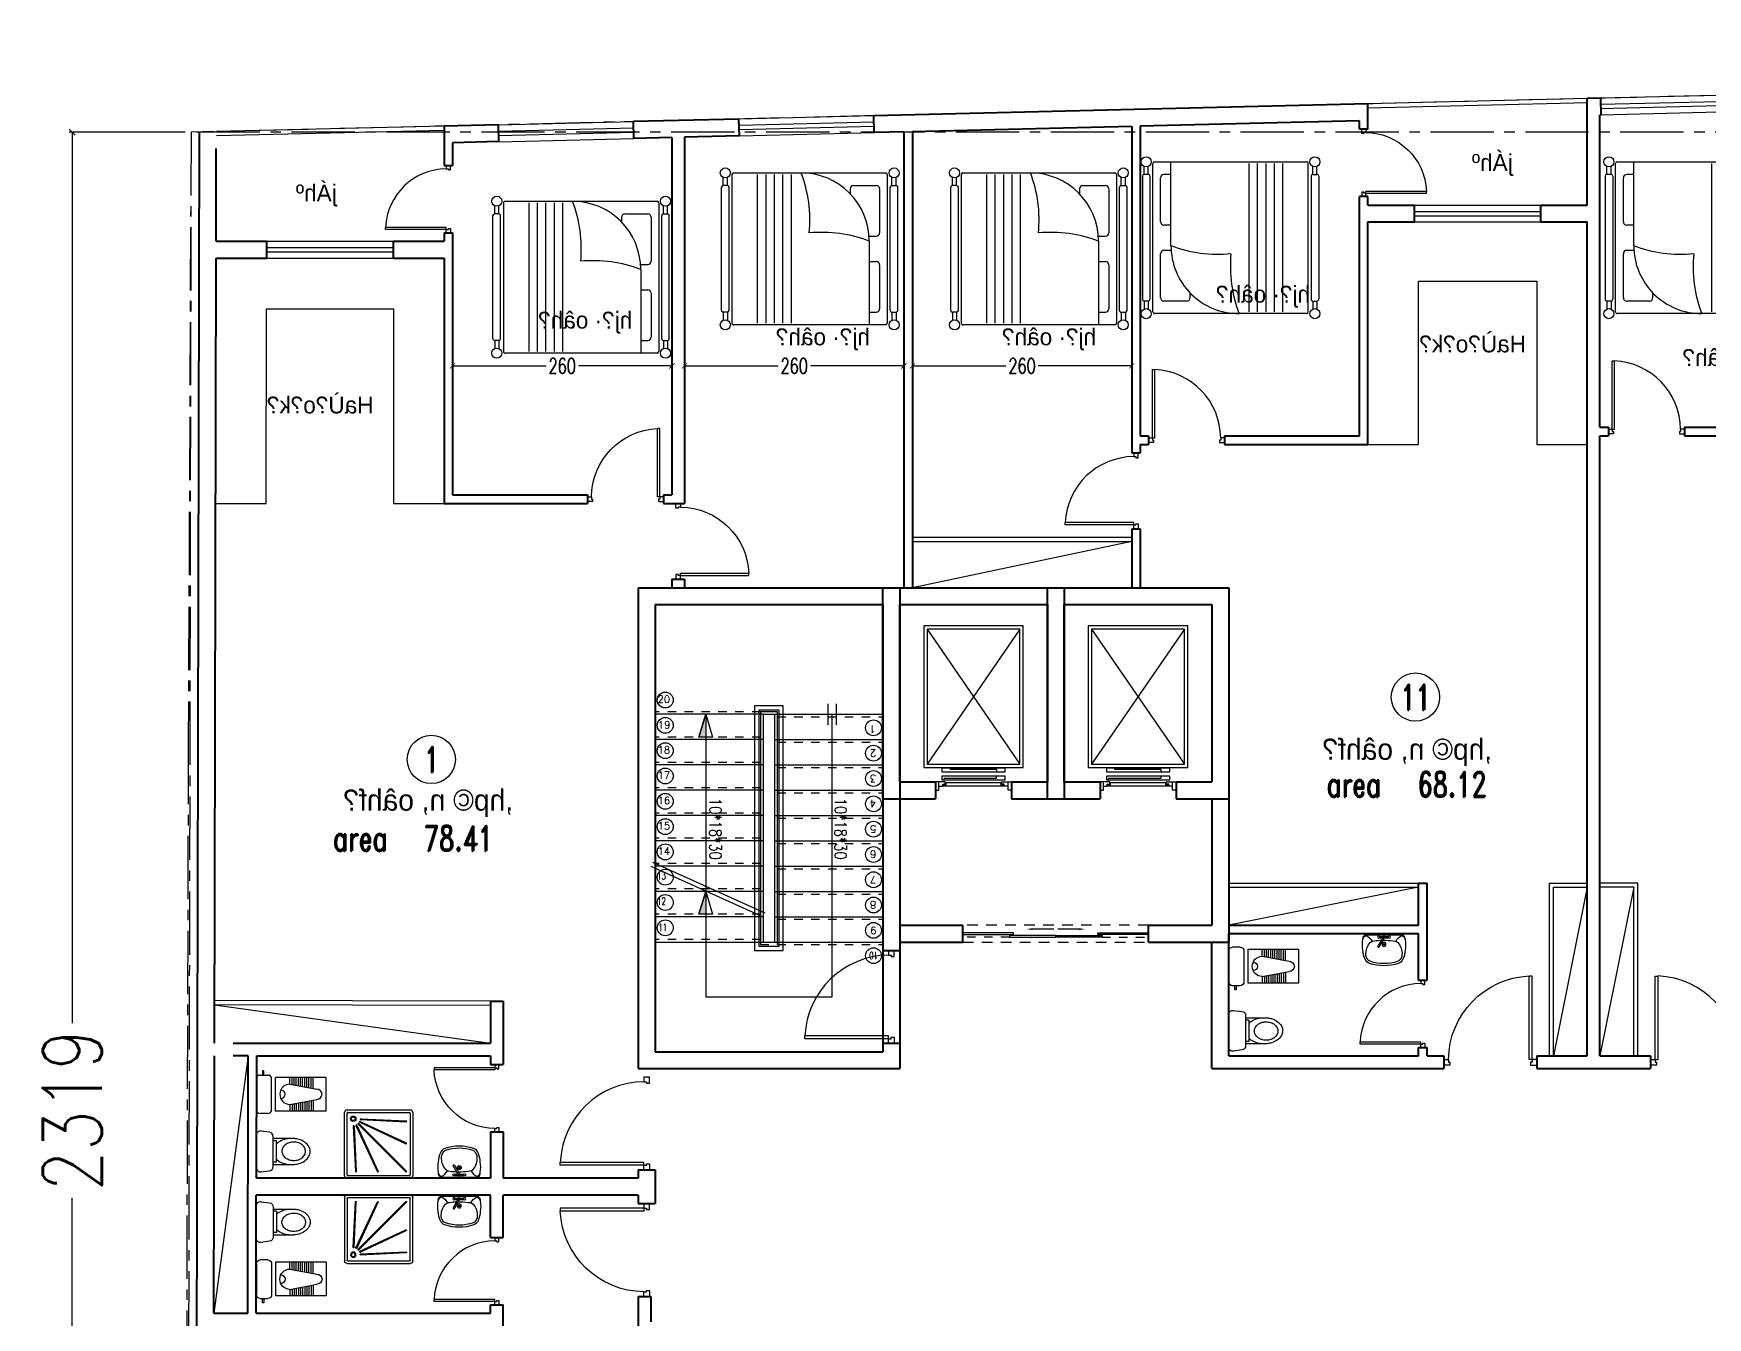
# Model space of a CAD drawing. Header units: metres. Extents: x 89900.7 to 89938.3, y 122596.5 to 122628.6.
# Drawn here: x 89900.68 to 89920.52, y 122613.34 to 122628.56 of the extents above; entities that cross this region are included whole.
import ezdxf

# ---------------------------------------------------------------- set-up
doc = ezdxf.new("R2010")
doc.units = ezdxf.units.M
doc.header["$PDMODE"] = 35
for name, pattern in [('CENTER2', [1.125, 0.75, -0.125, 0.125, -0.125]), ('DOT2', [0.125, 0, -0.125]), ('HIDDEN', [9.525, 6.35, -3.175]), ('HIDDEN2', [0.1875, 0.125, -0.0625])]:
    doc.linetypes.add(name, pattern=pattern)
for name, color, linetype in [('1', 1, 'Continuous'), ('2', 2, 'Continuous'), ('Area', 240, 'CENTER2'), ('Counter', 30, 'Continuous'), ('Dimension', 8, 'Continuous'), ('Door', 15, 'Continuous'), ('Fur.mobl', 175, 'Continuous'), ('Hatch', 60, 'Continuous'), ('LEAF', 134, 'Continuous'), ('pele-fur', 1, 'Continuous'), ('pele-hide', 251, 'Continuous'), ('pele-kaf', 1, 'Continuous'), ('Text', 3, 'Continuous'), ('WINDOW', 2, 'Continuous')]:
    doc.layers.add(name, color=color, linetype=linetype)
doc.layers.add('Fur. Wc', color=155, linetype='Continuous', true_color=0x3e6f99)
doc.layers.add('Wall', color=4, linetype='Continuous', lineweight=40)
doc.styles.add('Dim', font='romans.shx', dxfattribs={"width": 0.8})
doc.styles.add('MAIN-GRID', font='romand.shx', dxfattribs={"width": 0.7})
doc.styles.add('style1', font='romand.shx')
doc.styles.add('Tahrir', font='tahrir.shx', dxfattribs={"height": 0.3})
doc.dimstyles.new('100-int', dxfattribs={"dimtxt": 0.18, "dimasz": 0.06, "dimexe": 0.1, "dimexo": 0, "dimgap": 0.03, "dimtad": 0, "dimdec": 0, "dimlfac": 100, "dimdsep": 46, "dimtxsty": 'MAIN-GRID', "dimblk": 'ARCHTICK', "dimcen": 0.05, "dimclrd": 256, "dimclre": 253, "dimclrt": 62, "dimadec": 0, "dimazin": 0, "dimtfac": 1, "dimtdec": 0, "dimtix": 1, "dimtofl": 0, "dimtmove": 2, "dimatfit": 3, "dimfxl": 0.2, "dimfxlon": 1, "dimtfill": 1, "dimtolj": 1, "dimarcsym": 0})
doc.dimstyles.new('alireza 02', dxfattribs={"dimscale": 0.7, "dimtxt": 1, "dimasz": 0.1, "dimexe": 0.05, "dimexo": 0.1, "dimgap": 0.09, "dimtad": 0, "dimdec": 0, "dimlfac": 100, "dimzin": 0, "dimdsep": 46, "dimtxsty": 'Dim', "dimblk": 'OBLIQUE', "dimcen": 0.09, "dimclrd": 256, "dimclre": 256, "dimclrt": 256, "dimadec": 0, "dimazin": 0, "dimtfac": 1, "dimtdec": 0, "dimtofl": 0, "dimtmove": 1, "dimatfit": 3, "dimfxl": 1, "dimtolj": 1, "dimtzin": 0, "dimlwd": -1, "dimlwe": -1, "dimarcsym": 0})

# ---------------------------------------------------------------- blocks, each defined once
blk = doc.blocks.new('A$C88bc8403')
at = {"layer": 'pele-fur'}
for points in [[(1.57, 1.2), (1.57, 4.1), (1.23, 4.1), (1.23, 1.2)], [(1.52, 1.25), (1.52, 4.05), (1.28, 4.05), (1.28, 1.25)]]:
    blk.add_lwpolyline(points, close=True, dxfattribs=at)
at = {"layer": 'pele-hide', "linetype": 'HIDDEN', "ltscale": 0.01}
for p, q in [((1.3, 4.03), (0.05, 4.03)), ((1.5, 3.97), (2.75, 3.97)), ((1.3, 3.73), (0.05, 3.73)), ((1.5, 3.67), (2.75, 3.67)), ((1.3, 3.43), (0.05, 3.43)), ((1.5, 3.37), (2.75, 3.37)), ((1.3, 3.13), (0.05, 3.13)), ((1.5, 3.07), (2.75, 3.07)), ((1.3, 2.83), (0.05, 2.83)), ((1.5, 2.77), (2.75, 2.77)), ((1.3, 2.53), (0.05, 2.53)), ((1.5, 2.47), (2.75, 2.47)), ((1.3, 2.23), (0.05, 2.23)), ((1.5, 2.17), (2.75, 2.17)), ((1.3, 1.93), (0.05, 1.93)), ((1.5, 1.87), (2.75, 1.87)), ((1.3, 1.63), (0.05, 1.63)), ((1.5, 1.57), (2.75, 1.57)), ((1.3, 1.33), (0.05, 1.33)), ((1.3, 1.27), (2.75, 1.27))]:
    blk.add_line(p, q, dxfattribs=at)
at = {"layer": 'pele-hide', "ltscale": 0.8}
for p, q in [((0.65, 4), (0.57, 3.73)), ((2.1, 3.875), (2.1, 4.125)), ((2.2, 3.875), (2.2, 4.125)), ((0, 2.2), (1.33, 1.6)), ((0.021, 2.246), (1.351, 1.646)), ((0.65, 1.9), (0.57, 1.63))]:
    blk.add_line(p, q, dxfattribs=at)
at = {"layer": 'pele-hide'}
for points in [[(0.65, 4), (0.73, 3.73), (0.57, 3.73), (0.65, 4)], [(0.65, 1.9), (0.73, 1.63), (0.57, 1.63), (0.65, 1.9)]]:
    blk.add_lwpolyline(points, dxfattribs=at)
at = {"layer": 'pele-hide', "ltscale": 0.8}
blk.add_lwpolyline([(0.65, 3.97), (0.65, 0.65), (2.15, 0.65), (2.15, 4)], dxfattribs=at)
at = {"layer": 'pele-hide', "linetype": 'HIDDEN', "ltscale": 0.8}
blk.add_lwpolyline([(1.5, 1.27), (1.5, 4.03), (1.3, 4.03), (1.3, 1.27)], dxfattribs=at)
at = {"layer": 'pele-hide', "ltscale": 0.8}
for points in [[(0.65, 4), (0.65, 3.73), (0.57, 3.73), (0.65, 3.73)], [(0.65, 1.9), (0.65, 1.63), (0.57, 1.63), (0.65, 1.63)]]:
    blk.add_solid(points, dxfattribs=at)
at = {"layer": 'pele-kaf'}
for p, q in [((1.33, 4), (0.05, 4)), ((1.33, 4), (2.75, 4)), ((1.33, 3.7), (0.05, 3.7)), ((1.47, 3.7), (2.75, 3.7)), ((1.33, 3.4), (0.05, 3.4)), ((1.47, 3.4), (2.75, 3.4)), ((1.33, 3.1), (0.05, 3.1)), ((1.47, 3.1), (2.75, 3.1)), ((1.33, 2.8), (0.05, 2.8)), ((1.47, 2.8), (2.75, 2.8)), ((1.33, 2.5), (0.05, 2.5)), ((1.47, 2.5), (2.75, 2.5)), ((1.33, 2.2), (0.05, 2.2)), ((1.47, 2.2), (2.75, 2.2)), ((1.33, 1.9), (0.05, 1.9)), ((1.47, 1.9), (2.75, 1.9)), ((1.33, 1.6), (0.05, 1.6)), ((1.47, 1.6), (2.75, 1.6)), ((0.05, 1.3), (1.47, 1.3)), ((1.47, 1.3), (2.75, 1.3))]:
    blk.add_line(p, q, dxfattribs=at)
for points in [[(1.33, 4), (1.33, 1.3)], [(1.47, 1.3), (1.47, 4)]]:
    blk.add_lwpolyline(points, dxfattribs=at)
at = {"layer": 'Text'}
for centre in [(0.171, 4.169), (0.171, 3.869), (2.64, 3.839), (0.171, 3.569), (2.64, 3.539), (0.171, 3.269), (2.64, 3.239), (0.171, 2.969), (2.64, 2.939), (0.171, 2.669), (2.64, 2.639), (0.171, 2.369), (2.64, 2.339), (0.171, 2.069), (2.64, 2.039), (0.171, 1.769), (2.64, 1.739), (0.171, 1.469), (2.64, 1.439), (2.64, 1.139)]:
    blk.add_circle(centre, 0.094, dxfattribs=at)
at = {"layer": 'Wall'}
for p, q in [((-0.15, 5.5), (2.95, 5.5)), ((-0.15, 5.5), (-0.15, -0.2)), ((2.95, 5.5), (2.95, -0.2)), ((0.05, 5.3), (2.75, 5.3)), ((0.05, 5.3), (0.05, 0)), ((2.75, 5.3), (2.75, 0)), ((0.05, 0), (2.75, 0)), ((-0.15, -0.2), (2.95, -0.2))]:
    blk.add_line(p, q, dxfattribs=at)
at = {"layer": 'Text', "style": 'style1'}
for s, p in [('20', (0.08, 4.135)), ('19', (0.083, 3.832)), ('18', (0.08, 3.535)), ('17', (0.08, 3.235)), ('16', (0.08, 2.935)), ('15', (0.08, 2.635)), ('14', (0.08, 2.335))]:
    blk.add_text(s, height=0.0866, dxfattribs=at).set_placement(p)
for s, p in [('1', (2.663, 3.867)), ('2', (2.672, 3.584)), ('3', (2.672, 3.284)), ('4', (2.669, 2.987)), ('5', (2.672, 2.684)), ('6', (2.672, 2.384)), ('7', (2.672, 2.084)), ('8', (2.672, 1.784)), ('9', (2.675, 1.481))]:
    blk.add_text(s, height=0.0866, rotation=180, dxfattribs=at).set_placement(p)
at = {"layer": 'Text', "style": 'style1', "width": 0.7}
for s, p in [('13', (0.075, 2.042)), ('12', (0.075, 1.742)), ('11', (0.088, 1.43))]:
    blk.add_text(s, height=0.0866, dxfattribs=at).set_placement(p)
blk.add_text('10', height=0.0866, rotation=180, dxfattribs=at).set_placement((2.692, 1.186))
at = {"layer": 'Text', "char_height": 0.14, "attachment_point": 5, "rotation": 270, "style": 'Dim'}
for insert in [(0.767, 2.642), (2.25, 2.643)]:
    blk.add_mtext('\\A1;10*18*30', dxfattribs=dict(at, insert=insert))
blk = doc.blocks.new('YQ0127143415')
for p, q in [((-0.1, 1.91), (1, 0.31)), ((1, 1.91), (-0.1, 0.31)), ((0.825, 0.26), (0.075, 0.26)), ((0.075, 0.26), (0.075, 0.22)), ((0.075, 0.22), (0.825, 0.22)), ((0.175, 0.245), (0.175, 0.26)), ((0.725, 0.245), (0.175, 0.245)), ((0.725, 0.22), (0.725, 0.245)), ((0.825, 0.22), (0.825, 0.26)), ((0.825, 0.165), (0.075, 0.165)), ((0.075, 0.165), (0.075, 0.125)), ((0.075, 0.125), (0.825, 0.125)), ((0.095, 0.05), (0.095, 0.06)), ((0.095, 0.06), (0.125, 0.06)), ((0.805, 0.05), (0.095, 0.05)), ((0.719, 0.14), (0.1, 0.14)), ((0.1, 0.125), (0.1, 0.14)), ((0.125, 0.06), (0.125, 0.09)), ((0.125, 0.09), (0.775, 0.09)), ((0.719, 0.165), (0.719, 0.14)), ((0.775, 0.09), (0.775, 0.06)), ((0.775, 0.06), (0.805, 0.06)), ((0.805, 0.06), (0.805, 0.05)), ((0.825, 0.125), (0.825, 0.165))]:
    blk.add_line(p, q)
for points in [[(-0.14, 0.27), (1.04, 0.27), (1.04, 1.95), (-0.14, 1.95)], [(-0.1, 0.31), (1, 0.31), (1, 1.91), (-0.1, 1.91)], [(0.04, 0), (0.04, 0.1), (0, 0.1), (0, 0)], [(0.86, 0), (0.86, 0.1), (0.9, 0.1), (0.9, 0)]]:
    blk.add_lwpolyline(points, close=True)
for points in [[(0.04, 0.05), (0.085, 0.05), (0.085, 0.07), (0.115, 0.07), (0.115, 0.1), (0.04, 0.1)], [(0.86, 0.05), (0.815, 0.05), (0.815, 0.07), (0.785, 0.07), (0.785, 0.1), (0.86, 0.1)]]:
    blk.add_lwpolyline(points)
blk = doc.blocks.new('YQ0127143313')
at = {"layer": 'Wall'}
for p, q in [((0, 2.275), (0, 1.65)), ((0, 2.275), (2.5, 2.275)), ((2.5, 2.275), (2.5, 0.125)), ((0.2, 2.075), (0.2, 1.65)), ((0.2, 2.075), (2.3, 2.075)), ((2.3, 2.075), (2.3, 0.325)), ((0.2, 1.65), (0, 1.65)), ((0.2, 1.65), (0, 1.65)), ((0, 0.75), (0, 0.125)), ((0.2, 0.75), (0, 0.75)), ((0.2, 0.75), (0, 0.75)), ((0.2, 0.75), (0.2, 0.325)), ((2.3, 0.325), (0.2, 0.325)), ((2.5, 0.125), (0, 0.125))]:
    blk.add_line(p, q, dxfattribs=at)
at = {"layer": '1', "rotation": 270}
blk.add_blockref('YQ0127143415', (0.1, 1.65), dxfattribs=at)
blk = doc.blocks.new('SLD-T01')
at = {"linetype": 'HIDDEN2'}
for p, q in [((1.1, 0.09), (-1.1, 0.09)), ((-1.1, -0.11), (1.1, -0.11))]:
    blk.add_line(p, q, dxfattribs=at)
for p, q in [((-0.025, 0.044), (-0.275, 0.044)), ((0.275, 0.044), (0.025, 0.044))]:
    blk.add_line(p, q)
at = {"linetype": 'DOT2', "ltscale": 0.1}
for p, q in [((-0.55, -0.05), (-1.1, -0.05)), ((0.55, -0.05), (1.1, -0.05))]:
    blk.add_line(p, q, dxfattribs=at)
for points in [[(-0.5, 0), (-1.1, 0), (-1.1, -0.02), (-0.5, -0.02)], [(0.5, 0), (1.1, 0), (1.1, -0.02), (0.5, -0.02)], [(0, -0.03), (-0.55, -0.03), (-0.55, -0.05), (0, -0.05)], [(0, -0.03), (0.55, -0.03), (0.55, -0.05), (0, -0.05)]]:
    blk.add_lwpolyline(points, close=True)
for points in [[(-0.275, 0.032), (-0.345, 0.044), (-0.275, 0.055)], [(0.275, 0.032), (0.345, 0.044), (0.275, 0.055)]]:
    blk.add_solid(points)
blk = doc.blocks.new('Stairs')
at = {"layer": 'Wall'}
for p, q in [((11.9, -7.7, 0), (11.9, -9.2, 0)), ((12.1, -7.7, 0), (12.1, -9.4, 0)), ((8.2, -9.2, 0), (8.95, -9.2, 0)), ((8.95, -9.4, 0), (8.95, -9.2, 0)), ((11.15, -9.4, 0), (11.15, -9.2, 0)), ((11.15, -9.2, 0), (11.9, -9.2, 0)), ((8.2, -9.4, 0), (8.95, -9.4, 0)), ((11.15, -9.4, 0), (12.1, -9.4, 0))]:
    blk.add_line(p, q, dxfattribs=at)
blk.add_blockref('A$C88bc8403', (5.25, -10.7, 0))
at = {"rotation": 90}
for p in [(10.275, -7.7, 0), (12.225, -7.7, 0)]:
    blk.add_blockref('YQ0127143313', p, dxfattribs=at)
at = {"layer": 'Door'}
blk.add_blockref('SLD-T01', (10.05, -9.29, 0), dxfattribs=at)
blk = doc.blocks.new('_Oblique')
at = {"color": 0, "linetype": 'ByBlock', "lineweight": -2}
blk.add_line((-0.5, -0.5), (0.5, 0.5), dxfattribs=at)
blk = doc.blocks.new('*D50')
at = {"layer": 'DEFPOINTS', "color": 0, "transparency": 16777216}
for p in [(89901.135, 122627.387), (89902.543, 122627.387), (89902.496, 122604.197)]:
    blk.add_point(p, dxfattribs=at)
at = {"layer": 'Dimension', "transparency": 16777216}
for p, q in [((89902.473, 122627.387), (89901.1, 122627.387)), ((89901.135, 122627.387), (89901.135, 122616.828)), ((89901.135, 122604.197), (89901.135, 122614.756)), ((89902.426, 122604.197), (89901.1, 122604.197))]:
    blk.add_line(p, q, dxfattribs=at)
at = {"layer": 'Dimension', "transparency": 16777216, "xscale": 0.07, "yscale": 0.07, "zscale": 0.07}
for p, rotation in [((89901.135, 122627.387), 90), ((89901.135, 122604.197), 270)]:
    blk.add_blockref('_Oblique', p, dxfattribs=dict(at, rotation=rotation))
at = {"layer": 'Dimension', "transparency": 16777216, "insert": (89901.135, 122615.792), "char_height": 0.7, "attachment_point": 5, "rotation": 90, "style": 'Dim'}
blk.add_mtext('\\A1;2319', dxfattribs=at)
blk = doc.blocks.new('DR_D01')
for p, q in [((-0.45, 0.93), (-0.42, 0.93)), ((-0.45, 0.03), (-0.45, 0.93)), ((-0.42, 0.03), (-0.42, 0.93)), ((-0.5, 0.03), (-0.42, 0.03)), ((-0.5, 0.03), (-0.5, -0.03)), ((-0.45, 0.03), (-0.45, 0)), ((-0.45, 0), (-0.435, 0)), ((-0.435, 0), (-0.435, -0.03)), ((0.435, 0), (0.435, -0.03)), ((0.45, 0), (0.435, 0)), ((0.45, 0.03), (0.45, 0)), ((0.5, 0.03), (0.45, 0.03)), ((0.5, -0.03), (0.5, 0.03)), ((-0.435, -0.03), (-0.5, -0.03)), ((0.435, -0.03), (0.5, -0.03))]:
    blk.add_line(p, q)
blk.add_arc((-0.46, 0.021), 0.91, 0.5915, 87.4664)
blk = doc.blocks.new('yqw_1_1.6_0.2')
for p, q in [((-0.5, 0.063), (0.5, 0.063)), ((-0.5, -0.063), (0.5, -0.063))]:
    blk.add_line(p, q)
at = {"layer": 'LEAF'}
for p, q in [((-0.5, 0.016), (0.5, 0.016)), ((-0.5, -0.016), (0.5, -0.016))]:
    blk.add_line(p, q, dxfattribs=at)
blk = doc.blocks.new('_ArchTick')
at = {"color": 0, "linetype": 'ByBlock', "const_width": 0.15}
blk.add_lwpolyline([(-0.5, -0.5), (0.5, 0.5)], dxfattribs=at)
blk = doc.blocks.new('*D85')
at = {"layer": 'DEFPOINTS', "color": 0, "transparency": 16777216}
for p in [(89905.643, 122627.089), (89908.243, 122627.089), (89908.243, 122624.617)]:
    blk.add_point(p, dxfattribs=at)
at = {"layer": 'Dimension', "color": 253, "lineweight": -2, "transparency": 16777216}
for p, q in [((89905.643, 122624.817), (89905.643, 122624.517)), ((89908.243, 122624.817), (89908.243, 122624.517))]:
    blk.add_line(p, q, dxfattribs=at)
at = {"layer": 'Dimension', "lineweight": -2, "transparency": 16777216}
for p, q in [((89905.643, 122624.617), (89906.751, 122624.617)), ((89908.243, 122624.617), (89907.135, 122624.617))]:
    blk.add_line(p, q, dxfattribs=at)
at = {"layer": 'Dimension', "lineweight": -2, "transparency": 16777216, "xscale": 0.06, "yscale": 0.06, "zscale": 0.06, "rotation": 180}
blk.add_blockref('_ArchTick', (89905.643, 122624.617), dxfattribs=at)
at = {"layer": 'Dimension', "lineweight": -2, "transparency": 16777216, "xscale": 0.06, "yscale": 0.06, "zscale": 0.06}
blk.add_blockref('_ArchTick', (89908.243, 122624.617), dxfattribs=at)
at = {"layer": 'Dimension', "color": 62, "transparency": 16777216, "insert": (89906.943, 122624.617), "char_height": 0.18, "attachment_point": 5, "style": 'MAIN-GRID', "bg_fill": 3, "box_fill_scale": 1.1, "bg_fill_color": 9, "bg_fill_true_color": 13158600, "bg_fill_transparency": 0}
blk.add_mtext('\\A1;260', dxfattribs=at)
blk = doc.blocks.new('*D86')
at = {"layer": 'DEFPOINTS', "color": 0, "transparency": 16777216}
for p in [(89908.393, 122624.617), (89910.993, 122624.617), (89910.993, 122624.617)]:
    blk.add_point(p, dxfattribs=at)
at = {"layer": 'Dimension', "color": 253, "lineweight": -2, "transparency": 16777216}
for p, q in [((89908.393, 122624.617), (89908.393, 122624.717)), ((89910.993, 122624.617), (89910.993, 122624.717))]:
    blk.add_line(p, q, dxfattribs=at)
at = {"layer": 'Dimension', "lineweight": -2, "transparency": 16777216}
for p, q in [((89908.393, 122624.617), (89909.501, 122624.617)), ((89910.993, 122624.617), (89909.885, 122624.617))]:
    blk.add_line(p, q, dxfattribs=at)
at = {"layer": 'Dimension', "lineweight": -2, "transparency": 16777216, "xscale": 0.06, "yscale": 0.06, "zscale": 0.06, "rotation": 180}
blk.add_blockref('_ArchTick', (89908.393, 122624.617), dxfattribs=at)
at = {"layer": 'Dimension', "lineweight": -2, "transparency": 16777216, "xscale": 0.06, "yscale": 0.06, "zscale": 0.06}
blk.add_blockref('_ArchTick', (89910.993, 122624.617), dxfattribs=at)
at = {"layer": 'Dimension', "color": 62, "transparency": 16777216, "insert": (89909.693, 122624.617), "char_height": 0.18, "attachment_point": 5, "style": 'MAIN-GRID', "bg_fill": 3, "box_fill_scale": 1.1, "bg_fill_color": 9, "bg_fill_true_color": 13158600, "bg_fill_transparency": 0}
blk.add_mtext('\\A1;260', dxfattribs=at)
blk = doc.blocks.new('*D87')
at = {"layer": 'DEFPOINTS', "color": 0, "transparency": 16777216}
for p in [(89911.093, 122626.093), (89913.693, 122626.093), (89913.693, 122624.617)]:
    blk.add_point(p, dxfattribs=at)
at = {"layer": 'Dimension', "color": 253, "lineweight": -2, "transparency": 16777216}
for p, q in [((89911.093, 122624.817), (89911.093, 122624.517)), ((89913.693, 122624.817), (89913.693, 122624.517))]:
    blk.add_line(p, q, dxfattribs=at)
at = {"layer": 'Dimension', "lineweight": -2, "transparency": 16777216}
for p, q in [((89911.093, 122624.617), (89912.201, 122624.617)), ((89913.693, 122624.617), (89912.585, 122624.617))]:
    blk.add_line(p, q, dxfattribs=at)
at = {"layer": 'Dimension', "lineweight": -2, "transparency": 16777216, "xscale": 0.06, "yscale": 0.06, "zscale": 0.06, "rotation": 180}
blk.add_blockref('_ArchTick', (89911.093, 122624.617), dxfattribs=at)
at = {"layer": 'Dimension', "lineweight": -2, "transparency": 16777216, "xscale": 0.06, "yscale": 0.06, "zscale": 0.06}
blk.add_blockref('_ArchTick', (89913.693, 122624.617), dxfattribs=at)
at = {"layer": 'Dimension', "color": 62, "transparency": 16777216, "insert": (89912.393, 122624.617), "char_height": 0.18, "attachment_point": 5, "style": 'MAIN-GRID', "bg_fill": 3, "box_fill_scale": 1.1, "bg_fill_color": 9, "bg_fill_true_color": 13158600, "bg_fill_transparency": 0}
blk.add_mtext('\\A1;260', dxfattribs=at)
blk = doc.blocks.new('yqw_1_1.5_0.2')
for p, q in [((-0.5, 0.067), (0.5, 0.067)), ((-0.5, -0.067), (0.5, -0.067))]:
    blk.add_line(p, q)
at = {"layer": 'LEAF'}
for p, q in [((-0.5, 0.017), (0.5, 0.017)), ((-0.5, -0.017), (0.5, -0.017))]:
    blk.add_line(p, q, dxfattribs=at)
blk = doc.blocks.new('yqw_1_1.4_0.2')
for p, q in [((-0.5, 0.071), (0.5, 0.071)), ((-0.5, -0.071), (0.5, -0.071))]:
    blk.add_line(p, q)
at = {"layer": 'LEAF'}
for p, q in [((-0.5, 0.018), (0.5, 0.018)), ((-0.5, -0.018), (0.5, -0.018))]:
    blk.add_line(p, q, dxfattribs=at)
blk = doc.blocks.new('A$C8edc5ede')
for p, q in [((0.439, 0.422), (0.439, 0.065)), ((0.582, 0.484), (0.482, 0.471)), ((0.639, 0.05), (0.639, 0.435)), ((0.639, 0.435), (0.639, 0.242)), ((0.44, 0.397), (0.182, 0.397)), ((0.399, 0.37), (0.399, 0.117)), ((0.399, 0.37), (0.44, 0.37)), ((0.188, 0.089), (0.44, 0.089)), ((0.399, 0.117), (0.44, 0.117)), ((0.482, 0.015), (0.582, 0.001))]:
    blk.add_line(p, q)
for centre, radius, start, end in [((0.22, 0.088), 0.311, 73.7584, 84.1337), ((0.489, 0.422), 0.05, 97.6391, 180), ((0.589, 0.435), 0.05, 0, 97.6391), ((0.111, 0.244), 0.111, 149.5251, 181.1385), ((0.111, 0.242), 0.111, 180, 210.4964), ((0.163, 0.214), 0.171, 125.1186, 149.5036), ((0.141, 0.24), 0.0852, 151.9033, 180), ((0.141, 0.24), 0.0852, 180, 208.0967), ((0.197, 0.165), 0.231, 106.2416, 125.1186), ((0.167, 0.226), 0.115, 127.8065, 151.9033), ((0.167, 0.254), 0.115, 208.0967, 232.1935), ((0.184, 0.204), 0.143, 107.816, 127.8065), ((0.22, 0.088), 0.311, 97.0588, 106.2416), ((0.196, 0.169), 0.18, 90, 107.816), ((0.196, 0.169), 0.18, 72.184, 90), ((0.207, 0.204), 0.143, 52.1935, 72.184), ((0.224, 0.226), 0.115, 28.0967, 52.1935), ((0.224, 0.254), 0.115, 307.8065, 331.9033), ((0.242, 0.165), 0.231, 54.8814, 73.7584), ((0.251, 0.24), 0.0852, 0, 28.0967), ((0.251, 0.24), 0.0852, 331.9033, 0), ((0.277, 0.214), 0.171, 44.4977, 54.8814), ((0.163, 0.273), 0.171, 210.4964, 234.8814), ((0.197, 0.322), 0.231, 234.8814, 253.7584), ((0.184, 0.276), 0.143, 232.1935, 252.184), ((0.22, 0.399), 0.311, 253.7584, 264.1337), ((0.196, 0.311), 0.18, 252.184, 270), ((0.196, 0.311), 0.18, 270, 287.816), ((0.207, 0.276), 0.143, 287.816, 307.8065), ((0.22, 0.399), 0.311, 275.8663, 286.2416), ((0.242, 0.322), 0.231, 286.2416, 305.1186), ((0.277, 0.273), 0.171, 305.1186, 315.5023), ((0.489, 0.065), 0.05, 180, 261.6173), ((0.589, 0.05), 0.05, 261.6173, 0)]:
    blk.add_arc(centre, radius, start, end)
blk = doc.blocks.new('A$C8e0a7b21')
for p, q in [((0.03, 0.81), (0.78, 0.81)), ((0, 0.03), (0, 0.78)), ((0.03, 0.04), (0.03, 0.77)), ((0.04, 0.78), (0.77, 0.78)), ((0.641, 0.162), (0.076, 0.726)), ((0.648, 0.169), (0.084, 0.734)), ((0.665, 0.18), (0.41, 0.728)), ((0.674, 0.185), (0.419, 0.732)), ((0.697, 0.19), (0.67, 0.73)), ((0.707, 0.191), (0.68, 0.73)), ((0.78, 0.77), (0.78, 0.04)), ((0.81, 0.78), (0.81, 0.03)), ((0.63, 0.145), (0.082, 0.4)), ((0.625, 0.136), (0.078, 0.391)), ((0.78, 0), (0.03, 0)), ((0.77, 0.03), (0.04, 0.03)), ((0.62, 0.113), (0.08, 0.14)), ((0.619, 0.103), (0.08, 0.13))]:
    blk.add_line(p, q)
for radius in [0.0321, 0.0221]:
    blk.add_circle((0.706, 0.104), radius)
for centre, radius, start, end in [((0.03, 0.78), 0.03, 90, 180), ((0.78, 0.78), 0.03, 0, 90), ((0.04, 0.77), 0.01, 90, 180), ((0.08, 0.73), 0.005, 45, 225), ((0.415, 0.73), 0.005, 24.9667, 204.9667), ((0.675, 0.73), 0.005, 2.8788, 182.8788), ((0.77, 0.77), 0.01, 0, 90), ((0.08, 0.395), 0.005, 65.0333, 245.0333), ((0.03, 0.03), 0.03, 180, 270), ((0.04, 0.04), 0.01, 180, 270), ((0.08, 0.135), 0.005, 87.1212, 267.1212), ((0.619, 0.108), 0.005, 267.1212, 87.1212), ((0.627, 0.141), 0.005, 245.0333, 65.0333), ((0.645, 0.165), 0.005, 225, 45), ((0.669, 0.183), 0.005, 204.9667, 24.9667), ((0.702, 0.191), 0.005, 182.8788, 2.8788), ((0.77, 0.04), 0.01, 270, 0), ((0.78, 0.03), 0.03, 270, 0)]:
    blk.add_arc(centre, radius, start, end)
blk = doc.blocks.new('A$C38f4ac41')
for p, q in [((0.2, 0.051), (0.239, 0.051)), ((0.2, 0.034), (0.245, 0.034)), ((0.264, 0.051), (0.308, 0.051)), ((0.264, 0.034), (0.308, 0.034))]:
    blk.add_line(p, q)
for points in [[(0.478, 0.303, 0.220952), (0.426, 0.352, 0.168423), (0.082, 0.352, 0.220952), (0.03, 0.303, 0.083343), (0.004, 0.195, 0.065091), (0.004, 0.068, 0.414214), (0.072, 0), (0.436, 0, 0.414214), (0.504, 0.068, 0.065091), (0.504, 0.195, 0.083343)], [(0.247, 0.038), (0.183, 0.148, -1), (0.198, 0.157), (0.261, 0.047, -1)]]:
    blk.add_lwpolyline(points, format="xyb", close=True)
for points in [[(0.243, 0.078, 0.03391), (0.361, 0.085, 0.243758), (0.431, 0.121, 0.197181), (0.465, 0.271, 0.029833), (0.454, 0.294, 0.220952), (0.418, 0.328, 0.168619), (0.09, 0.328, 0.220952), (0.054, 0.294, 0.029833), (0.043, 0.271, 0.197181), (0.078, 0.121, 0.255721), (0.143, 0.085, 0.023256), (0.224, 0.078, 0.243758)], [(0.004, 0.068, 0.368594), (0.072, 0.013), (0.436, 0.013, 0.368595), (0.504, 0.068)]]:
    blk.add_lwpolyline(points, format="xyb")
at = {"const_width": 0.0148}
blk.add_lwpolyline([(0.247, 0.127, -1), (0.262, 0.127, -1)], format="xyb", close=True, dxfattribs=at)
for centre, radius in [((0.191, 0.042), 0.0127), ((0.254, 0.127), 0.0234), ((0.318, 0.042), 0.0127)]:
    blk.add_circle(centre, radius)
for centre, radius, start, end in [((-0.012, 0.151), 0.14, 291.3933, 334.325), ((0.254, 0.042), 0.0127, 161.8103, 78.1897), ((0.52, 0.151), 0.14, 205.2961, 248.6067)]:
    blk.add_arc(centre, radius, start, end)
blk = doc.blocks.new('N1')
for p, q in [((0.065, 0.23), (0.153, 0.23)), ((0.092, 0.281), (0.092, 0.23)), ((0.108, 0.281), (0.092, 0.281)), ((0.108, 0.23), (0.108, 0.281)), ((0.847, 0.2), (0.247, 0.2)), ((0.247, -0.2), (0.247, 0.2)), ((0.417, 0.122), (0.417, 0.2)), ((0.442, 0.122), (0.442, 0.2)), ((0.467, 0.112), (0.467, 0.2)), ((0.492, 0.108), (0.492, 0.2)), ((0.517, 0.103), (0.517, 0.2)), ((0.542, 0.098), (0.542, 0.2)), ((0.567, 0.093), (0.567, 0.2)), ((0.592, 0.089), (0.592, 0.2)), ((0.617, 0.084), (0.617, 0.2)), ((0.642, 0.079), (0.642, 0.2)), ((0.667, 0.075), (0.667, 0.2)), ((0.692, 0.07), (0.692, 0.2)), ((0.847, -0.2), (0.847, 0.2)), ((0.019, -0.18), (0.019, 0.184)), ((0.199, -0.18), (0.199, 0.184)), ((0.417, 0.122), (0.737, 0.062)), ((0.417, -0.118), (0.737, -0.058)), ((0.417, -0.118), (0.417, -0.197)), ((0.442, -0.118), (0.442, -0.197)), ((0.467, -0.109), (0.467, -0.197)), ((0.492, -0.104), (0.492, -0.197)), ((0.517, -0.1), (0.517, -0.197)), ((0.542, -0.095), (0.542, -0.197)), ((0.567, -0.09), (0.567, -0.197)), ((0.592, -0.086), (0.592, -0.197)), ((0.617, -0.081), (0.617, -0.197)), ((0.642, -0.076), (0.642, -0.197)), ((0.667, -0.072), (0.667, -0.197)), ((0.692, -0.067), (0.692, -0.197)), ((0.153, -0.226), (0.065, -0.226)), ((0.847, -0.2), (0.247, -0.2))]:
    blk.add_line(p, q)
for centre, radius, start, end in [((0.065, 0.184), 0.0465, 90, 180), ((0.153, 0.184), 0.0465, 0, 90), ((0.417, 0.002), 0.12, 90, 270), ((0.308, 0.002), 0.05, 270.1232, 89.8768), ((0.737, 0.002), 0.06, 270, 90), ((0.065, -0.18), 0.0465, 180, 270), ((0.153, -0.18), 0.0465, 270, 0)]:
    blk.add_arc(centre, radius, start, end)
blk = doc.blocks.new('A$Ca7e94d8c')
for p, q in [((0.21, 2.085), (0.114, 2.085)), ((0.21, 2.035), (0.114, 2.035)), ((0.21, 2.035), (0.21, 2.085)), ((1.69, 2.105), (0.23, 2.105)), ((1.69, 2.015), (0.23, 2.015)), ((1.71, 2.085), (1.806, 2.085)), ((1.71, 2.035), (1.71, 2.085)), ((1.71, 2.035), (1.806, 2.035)), ((0.06, 0.159), (0.06, 1.96)), ((0.08, 1.98), (1.84, 1.98)), ((0.21, 1.58), (0.21, 1.849)), ((0.25, 1.889), (0.77, 1.889)), ((0.81, 1.764), (0.81, 1.849)), ((1.11, 1.766), (1.11, 1.849)), ((1.15, 1.889), (1.67, 1.889)), ((1.71, 1.766), (1.71, 1.849)), ((1.86, 1.96), (1.86, 0.159)), ((0.867, 1.766), (1.86, 1.766)), ((0.25, 1.54), (0.306, 1.54)), ((0.08, 0.839), (1.84, 0.839)), ((0.08, 0.739), (1.84, 0.739)), ((0.08, 0.639), (1.84, 0.639)), ((0.08, 0.539), (1.84, 0.539)), ((0.08, 0.439), (1.84, 0.439)), ((0.08, 0.139), (1.84, 0.139)), ((0.21, 0.085), (0.114, 0.085)), ((0.21, 0.035), (0.114, 0.035)), ((0.21, 0.085), (0.21, 0.035)), ((1.69, 0.105), (0.23, 0.105)), ((1.69, 0.015), (0.23, 0.015)), ((1.71, 0.085), (1.806, 0.085)), ((1.71, 0.085), (1.71, 0.035)), ((1.71, 0.035), (1.806, 0.035))]:
    blk.add_line(p, q)
for centre in [(0.06, 2.06), (1.86, 2.06), (0.06, 0.06), (1.86, 0.06)]:
    blk.add_circle(centre, 0.0595)
for centre, radius, start, end in [((0.23, 2.085), 0.02, 90, 180), ((0.23, 2.035), 0.02, 180, 270), ((1.69, 2.085), 0.02, 0, 90), ((1.69, 2.035), 0.02, 270, 0), ((0.08, 1.96), 0.02, 90, 180), ((0.25, 1.849), 0.04, 90, 180), ((0.77, 1.849), 0.04, 0, 90), ((1.15, 1.849), 0.04, 90, 180), ((1.67, 1.849), 0.04, 0, 90), ((1.84, 1.96), 0.02, 0, 90), ((0.867, 0.959), 0.807, 90, 180), ((2.333, 1.207), 1.569, 159.1041, 185.5493), ((0.25, 1.58), 0.04, 180, 270), ((0.619, -0.507), 1.569, 84.4507, 110.8959), ((0.08, 0.159), 0.02, 180, 270), ((0.23, 0.085), 0.02, 90, 180), ((0.23, 0.035), 0.02, 180, 270), ((1.69, 0.085), 0.02, 0, 90), ((1.69, 0.035), 0.02, 270, 0), ((1.84, 0.159), 0.02, 270, 0)]:
    blk.add_arc(centre, radius, start, end)

msp = doc.modelspace()

# ---------------------------------------------------------------- hatches: boundary and pattern name
at = {"layer": 'Hatch'}
h = msp.add_hatch(dxfattribs=at)
h.set_pattern_fill('ANGLE', color=256)
h.set_pattern_definition([(0, (0, 0), (0, 6.985), [5.08, -1.905]), (90, (0, 0), (-6.985, 4e-16), [5.08, -1.905])])
h.paths.add_polyline_path([(89903.221, 122616.387), (89903.214, 122616.387), (89902.815, 122613.387), (89903.215, 122613.387)])

# ---------------------------------------------------------------- linework, layer by layer
at = {"layer": '1'}
for p, q in [((89917.093, 122623.687), (89917.093, 122625.623)), ((89917.093, 122625.623), (89918.493, 122625.623)), ((89918.493, 122625.623), (89918.493, 122623.687)), ((89916.493, 122623.687), (89917.093, 122623.687)), ((89918.493, 122623.687), (89919.093, 122623.687))]:
    msp.add_line(p, q, dxfattribs=at)
at = {"layer": '2'}
for p, q in [((89919.093, 122627.786), (89916.493, 122627.723)), ((89919.094, 122627.736), (89916.494, 122627.673)), ((89905.543, 122627.459), (89902.843, 122627.394)), ((89905.544, 122627.409), (89902.844, 122627.344))]:
    msp.add_line(p, q, dxfattribs=at)
at = {"layer": 'Area'}
msp.add_lwpolyline([(89938.234, 122627.387), (89902.543, 122627.387), (89902.496, 122604.197), (89936.446, 122604.197)], close=True, dxfattribs=at)
at = {"layer": 'Counter'}
for p, q in [((89911.093, 122622.587), (89913.693, 122622.587)), ((89911.093, 122622.537), (89913.693, 122622.537)), ((89906.093, 122617.087, 0), (89902.822, 122617.094)), ((89906.093, 122617.037, 0), (89902.822, 122617.044)), ((89902.822, 122617.044), (89906.093, 122616.587, 0))]:
    msp.add_line(p, q, dxfattribs=at)
at = {"layer": 'Hatch'}
msp.add_line((89903.221, 122616.437), (89902.815, 122613.387), dxfattribs=at)
at = {"layer": 'Text', "color": 2}
msp.add_circle((89905.391, 122619.952), 0.286, dxfattribs=at)
at = {"layer": 'Wall'}
for p, q in [((89916.493, 122627.723), (89910.638, 122627.582)), ((89916.493, 122627.423), (89916.493, 122627.723)), ((89919.248, 122627.789), (89919.093, 122627.786)), ((89919.093, 122626.523), (89919.093, 122627.786)), ((89919.248, 122627.789), (89919.253, 122627.589)), ((89909.038, 122627.543), (89907.788, 122627.513)), ((89907.792, 122627.313), (89907.788, 122627.513)), ((89909.043, 122627.343), (89909.038, 122627.543)), ((89910.642, 122627.382), (89910.638, 122627.582)), ((89916.393, 122627.521), (89913.793, 122627.458)), ((89916.393, 122627.423), (89916.393, 122627.521)), ((89919.243, 122623.889), (89919.243, 122627.589)), ((89919.253, 122627.589), (89919.243, 122627.589)), ((89902.596, 122604.197), (89902.643, 122627.389)), ((89906.188, 122627.475), (89905.542, 122627.459)), ((89905.543, 122627.459), (89905.543, 122626.994)), ((89906.193, 122627.275), (89906.188, 122627.475)), ((89908.243, 122627.324), (89907.792, 122627.313)), ((89908.243, 122627.324), (89908.243, 122623.087)), ((89909.043, 122627.343), (89908.393, 122627.328)), ((89908.393, 122627.328), (89908.393, 122622.987)), ((89910.993, 122627.39), (89910.642, 122627.382)), ((89913.693, 122627.455), (89911.093, 122627.393)), ((89913.693, 122627.455), (89913.693, 122623.587)), ((89913.793, 122627.458), (89913.793, 122623.787)), ((89916.493, 122627.423), (89916.393, 122627.423)), ((89902.84, 122626.094), (89902.842, 122627.194)), ((89906.193, 122627.275), (89905.643, 122627.262)), ((89905.643, 122627.262), (89905.643, 122626.994)), ((89916.393, 122623.787), (89916.393, 122626.623)), ((89916.493, 122626.623), (89916.393, 122626.623)), ((89916.493, 122626.523), (89916.493, 122626.623)), ((89916.493, 122626.523), (89917.043, 122626.523)), ((89917.043, 122626.323), (89917.043, 122626.523)), ((89918.543, 122626.523), (89919.093, 122626.523)), ((89918.543, 122626.323), (89918.543, 122626.523)), ((89916.493, 122623.687), (89916.493, 122626.323)), ((89916.493, 122626.323), (89917.043, 122626.323)), ((89918.543, 122626.323), (89919.093, 122626.323)), ((89905.543, 122626.194), (89905.543, 122626.094)), ((89905.643, 122626.194), (89905.643, 122623.087)), ((89902.84, 122626.094), (89903.441, 122626.094)), ((89903.441, 122625.894), (89903.441, 122626.094)), ((89904.941, 122625.894), (89904.941, 122626.094)), ((89902.821, 122616.587), (89902.84, 122625.894)), ((89902.84, 122625.894), (89903.441, 122625.894)), ((89905.543, 122625.894), (89905.543, 122622.987)), ((89913.793, 122623.787), (89913.893, 122623.787)), ((89913.893, 122623.787), (89913.893, 122623.687)), ((89914.793, 122623.787), (89916.393, 122623.787)), ((89914.793, 122623.787), (89914.793, 122623.687)), ((89919.243, 122623.889), (89919.343, 122623.889)), ((89919.243, 122623.789), (89919.343, 122623.789)), ((89919.343, 122623.889), (89919.343, 122623.789)), ((89920.243, 122623.889), (89921.843, 122623.889)), ((89920.243, 122623.889), (89920.243, 122623.789)), ((89920.243, 122623.789), (89921.943, 122623.789)), ((89913.693, 122623.587), (89913.793, 122623.587)), ((89913.793, 122623.687), (89913.893, 122623.687)), ((89913.793, 122623.687), (89913.793, 122623.587)), ((89914.793, 122623.687), (89916.493, 122623.687)), ((89905.543, 122622.987), (89907.243, 122622.987)), ((89905.643, 122623.087, 0), (89907.243, 122623.087, 0)), ((89907.243, 122623.087, 0), (89907.243, 122622.987)), ((89908.143, 122623.087, 0), (89908.243, 122623.087, 0)), ((89908.143, 122623.087, 0), (89908.143, 122622.987)), ((89908.143, 122622.987), (89908.393, 122622.987)), ((89913.693, 122622.687), (89913.793, 122622.687)), ((89908.243, 122622.087), (89908.393, 122622.087)), ((89906.093, 122617.087, 0), (89906.093, 122616.587, 0)), ((89906.093, 122617.087, 0), (89906.243, 122617.087, 0)), ((89906.243, 122617.087, 0), (89906.243, 122616.337, 0)), ((89902.815, 122613.387), (89902.821, 122616.437, 0)), ((89903.043, 122616.587, 0), (89906.093, 122616.587, 0)), ((89903.221, 122616.437), (89903.043, 122616.437)), ((89903.215, 122613.387), (89903.221, 122616.437)), ((89903.318, 122614.987), (89903.321, 122616.437)), ((89903.321, 122616.437, 0), (89906.093, 122616.437, 0)), ((89906.093, 122616.437, 0), (89906.093, 122616.337, 0)), ((89906.093, 122616.337, 0), (89906.243, 122616.337, 0)), ((89906.093, 122615.537, 0), (89906.093, 122614.987, 0)), ((89906.093, 122615.537, 0), (89906.243, 122615.537, 0)), ((89906.243, 122615.537, 0), (89906.243, 122614.987, 0)), ((89907.843, 122615.087, 0), (89907.843, 122614.987, 0)), ((89907.843, 122615.087, 0), (89908.043, 122615.087, 0)), ((89908.043, 122615.087, 0), (89908.043, 122614.687, 0)), ((89906.093, 122614.987), (89903.318, 122614.987)), ((89907.843, 122614.987, 0), (89906.243, 122614.987, 0)), ((89903.315, 122613.387), (89903.317, 122614.787)), ((89906.093, 122614.787), (89903.317, 122614.787)), ((89906.093, 122614.287, 0), (89906.093, 122614.787, 0)), ((89907.843, 122614.787, 0), (89906.243, 122614.787, 0)), ((89906.243, 122614.287, 0), (89906.243, 122614.787, 0)), ((89907.843, 122614.787, 0), (89907.843, 122614.687, 0)), ((89907.843, 122614.687, 0), (89908.043, 122614.687, 0)), ((89906.093, 122614.287, 0), (89906.243, 122614.287, 0)), ((89906.093, 122613.487, 0), (89906.243, 122613.487, 0)), ((89906.093, 122613.387, 0), (89906.093, 122613.487, 0)), ((89906.243, 122612.737, 0), (89906.243, 122613.487, 0)), ((89907.843, 122613.587, 0), (89907.843, 122608.197, 0)), ((89907.843, 122613.587, 0), (89907.993, 122613.587, 0)), ((89907.993, 122613.587), (89907.993, 122613.287)), ((89902.815, 122613.387), (89903.215, 122613.387)), ((89903.315, 122613.387), (89906.093, 122613.387))]:
    msp.add_line(p, q, dxfattribs=at)

# ---------------------------------------------------------------- block references
at = {"layer": 'Fur. Wc'}
for name, p in [('N1', (89903.299, 122615.981, 0)), ('A$C38f4ac41', (89905.468, 122614.987))]:
    msp.add_blockref(name, p, dxfattribs=at)
at = {"layer": 'Fur. Wc', "rotation": 179.9999999914025}
for name, p in [('A$C8e0a7b21', (89905.172, 122615.797)), ('A$C8edc5ede', (89903.956, 122615.548, 0))]:
    msp.add_blockref(name, p, dxfattribs=at)
at = {"layer": 'Fur. Wc', "xscale": -1}
for name, p in [('A$C8edc5ede', (89903.956, 122614.226, 0)), ('A$C8e0a7b21', (89905.172, 122613.977))]:
    msp.add_blockref(name, p, dxfattribs=at)
at = {"layer": 'Fur. Wc', "xscale": -1, "rotation": 180}
for name, p in [('A$C38f4ac41', (89905.468, 122614.787)), ('N1', (89903.299, 122613.793, 0))]:
    msp.add_blockref(name, p, dxfattribs=at)
at = {"layer": 'Fur.mobl'}
for p, rotation in [((89908.816, 122626.964), 270), ((89921.409, 122625.176), 89.99999999999999)]:
    msp.add_blockref('A$Ca7e94d8c', p, dxfattribs=dict(at, rotation=rotation))
at = {"layer": 'WINDOW'}
for name, p, xscale, yscale, zscale, rotation in [('yqw_1_1.4_0.2', (89919.95, 122627.706), 1.399999999999999, 1.399999999999999, 1.399999999999999, 181.3797702827484), ('yqw_1_1.6_0.2', (89906.99, 122627.394), 1.6, 1.6, 1.6, 1.379770283220053), ('yqw_1_1.6_0.2', (89909.84, 122627.463), 1.6, 1.6, 1.6, 1.379770282686554), ('DR_D01', (89916.443, 122627.023), 0.8, -0.8, 0.8, 90), ('yqw_1_1.5_0.2', (89904.191, 122625.994), 1.5, 1.5, 1.5, 359.9999999988883), ('DR_D01', (89907.693, 122623.037, 0), 0.9, -0.9, 0.9, 180), ('DR_D01', (89913.743, 122623.137), 0.9, 0.9, 0.9, 90.00000000092638), ('DR_D01', (89908.318, 122622.537), 0.9, -0.9, 0.9, 90), ('DR_D01', (89906.168, 122615.937, 0), 0.8, -0.8, 0.8, 270), ('DR_D01', (89907.943, 122615.637, 0), 1.1, 1.1, 1.1, 90), ('DR_D01', (89907.943, 122614.137, 0), 1.1, -1.1, 1.1, 270), ('DR_D01', (89906.168, 122613.887, 0), -0.8, -0.8, 0.8, 270)]:
    msp.add_blockref(name, p, dxfattribs=dict(at, xscale=xscale, yscale=yscale, zscale=zscale, rotation=rotation))
for name, p, xscale, yscale, zscale in [('yqw_1_1.5_0.2', (89917.793, 122626.423), 1.5, 1.5, 1.5), ('DR_D01', (89914.343, 122623.737), 0.9, 0.9, 0.9), ('DR_D01', (89919.793, 122623.839), 0.9, 0.9, 0.9)]:
    msp.add_blockref(name, p, dxfattribs=dict(at, xscale=xscale, yscale=yscale, zscale=zscale))

# ---------------------------------------------------------------- texts
at = {"layer": 'Text', "style": 'Tahrir', "text_generation_flag": 2}
for s, p in [('jÁhº', (89918.209, 122626.927)), ('jÁhº', (89904.27, 122626.566)), ('hj\x97· oâh\x93', (89915.807, 122625.367)), ('hj\x97· oâh\x93', (89907.773, 122625.059)), ('hj\x97· oâh\x93', (89910.59, 122624.861)), ('hj\x97· oâh\x93', (89913.271, 122624.861)), ('HaÙ\x88o\x97k\x9b', (89918.366, 122624.777)), ('hj\x97· oâh\x93', (89921.337, 122624.616)), ('HaÙ\x88o\x97k\x9b', (89904.706, 122624.053))]:
    msp.add_text(s, height=0.2, dxfattribs=at).set_placement(p)
at = {"layer": 'Text', "color": 2, "style": 'MAIN-GRID', "width": 0.7}
msp.add_text('1', height=0.3, dxfattribs=at).set_placement((89905.306, 122619.802))
at = {"layer": 'Text', "color": 2, "style": 'Tahrir', "text_generation_flag": 2}
msp.add_text(',hp© n, oâhf\x9b', height=0.25, dxfattribs=at).set_placement((89906.361, 122619.345))
at = {"layer": 'Text', "color": 2, "insert": (89904.08, 122619.167), "char_height": 0.3, "width": 2.75747, "attachment_point": 1, "style": 'MAIN-GRID'}
msp.add_mtext(' area   78.41', dxfattribs=at)

# ---------------------------------------------------------------- dimensions: what is measured, and where the dimension line sits
at = {"layer": 'Dimension'}
dim = msp.add_linear_dim(base=(89901.135, 122627.387), p1=(89902.496, 122604.197), p2=(89902.543, 122627.387), angle=90, dimstyle='alireza 02', dxfattribs=at)
dim.commit()
dim.dimension.update_dxf_attribs({"geometry": '*D50', "text_midpoint": (89901.135, 122615.792)})

# ---------------------------------------------------------------- next in the draw order: block references
msp.add_blockref('Stairs', (89902.743, 122627.187))

# ---------------------------------------------------------------- next in the draw order: linework, layer by layer
at = {"layer": 'Area'}
msp.add_lwpolyline([(89938.325, 122628.557), (89922.282, 122628.132), (89920.799, 122628.327), (89920.803, 122627.827), (89902.543, 122627.387), (89902.51, 122620.171), (89902.479, 122608.948), (89902.496, 122604.197), (89936.446, 122604.197)], close=True, dxfattribs=at)
at = {"layer": 'Counter'}
for p, q in [((89913.693, 122622.537), (89911.093, 122621.987)), ((89914.843, 122618.487, 0), (89917.093, 122618.487, 0)), ((89914.843, 122618.437, 0), (89917.093, 122618.437, 0)), ((89917.093, 122618.437, 0), (89914.843, 122617.987, 0)), ((89918.643, 122618.487, 0), (89919.093, 122618.487)), ((89918.643, 122616.437), (89918.643, 122618.487, 0)), ((89918.693, 122616.437), (89918.693, 122618.437, 0)), ((89918.693, 122618.437, 0), (89919.093, 122618.437)), ((89919.093, 122618.437), (89918.693, 122616.437)), ((89919.693, 122618.487), (89919.243, 122618.487)), ((89919.643, 122618.437), (89919.243, 122618.437)), ((89919.643, 122618.437), (89919.243, 122616.437, 0)), ((89919.643, 122616.437), (89919.643, 122618.437)), ((89919.693, 122616.437), (89919.693, 122618.487))]:
    msp.add_line(p, q, dxfattribs=at)
at = {"layer": 'Text', "color": 2}
msp.add_circle((89917.056, 122620.691), 0.286, dxfattribs=at)
at = {"layer": 'Wall'}
for p, q in [((89910.993, 122627.39), (89910.993, 122621.987)), ((89911.093, 122627.393), (89911.093, 122621.987)), ((89919.093, 122616.437), (89919.093, 122626.323)), ((89919.243, 122616.437), (89919.243, 122623.789)), ((89913.693, 122622.687), (89913.693, 122621.987)), ((89913.793, 122622.687), (89913.793, 122621.987)), ((89908.243, 122622.087), (89908.243, 122621.987)), ((89908.393, 122622.087), (89908.393, 122621.987)), ((89917.093, 122617.987, 0), (89917.093, 122618.487, 0)), ((89917.093, 122618.487, 0), (89917.193, 122618.487, 0)), ((89917.193, 122617.337, 0), (89917.193, 122618.487, 0)), ((89914.843, 122617.987, 0), (89917.093, 122617.987, 0)), ((89914.843, 122616.437, 0), (89914.843, 122617.887, 0)), ((89914.843, 122617.887, 0), (89917.093, 122617.887, 0)), ((89917.093, 122617.337, 0), (89917.093, 122617.887, 0)), ((89910.743, 122617.687, 0), (89910.943, 122617.687, 0)), ((89914.643, 122616.287, 0), (89914.643, 122617.787, 0)), ((89917.093, 122617.337, 0), (89917.193, 122617.337, 0)), ((89910.743, 122616.587, 0), (89910.943, 122616.587, 0)), ((89914.843, 122616.437, 0), (89917.093, 122616.437, 0)), ((89917.093, 122616.437, 0), (89917.093, 122616.537, 0)), ((89917.093, 122616.537, 0), (89917.193, 122616.537, 0)), ((89917.193, 122616.437, 0), (89917.193, 122616.537, 0)), ((89917.193, 122616.437, 0), (89917.393, 122616.437, 0)), ((89917.393, 122616.437, 0), (89917.393, 122616.287, 0)), ((89918.493, 122616.437, 0), (89919.093, 122616.437, 0)), ((89918.493, 122616.437, 0), (89918.493, 122616.287, 0)), ((89919.243, 122616.437, 0), (89919.843, 122616.437, 0)), ((89919.843, 122616.437, 0), (89919.843, 122616.287, 0)), ((89914.643, 122616.287, 0), (89917.393, 122616.287, 0)), ((89918.493, 122616.287, 0), (89919.843, 122616.287, 0))]:
    msp.add_line(p, q, dxfattribs=at)

# ---------------------------------------------------------------- next in the draw order: block references
at = {"layer": 'Fur. Wc', "xscale": -1, "rotation": 180}
for name, p in [('A$C38f4ac41', (89916.429, 122617.887, 0)), ('N1', (89914.824, 122617.501, 0))]:
    msp.add_blockref(name, p, dxfattribs=at)
at = {"layer": 'Fur. Wc', "xscale": -1}
msp.add_blockref('A$C8edc5ede', (89915.482, 122616.493, 0), dxfattribs=at)
at = {"layer": 'WINDOW'}
for p, xscale, yscale, zscale, rotation in [((89910.843, 122617.137, 0), 1.10000000000582, 1.10000000000582, 1.10000000000582, 89.9999999999883), ((89917.143, 122616.937, 0), 0.8, 0.8, 0.8, 89.99999999895779), ((89917.943, 122616.362, 0), 1.1, -1.1, 1.1, 180)]:
    msp.add_blockref('DR_D01', p, dxfattribs=dict(at, xscale=xscale, yscale=yscale, zscale=zscale, rotation=rotation))
at = {"layer": 'WINDOW', "xscale": 1.1, "yscale": 1.1, "zscale": 1.1}
msp.add_blockref('DR_D01', (89920.393, 122616.362, 0), dxfattribs=at)

# ---------------------------------------------------------------- next in the draw order: texts
at = {"layer": 'Text', "color": 2, "style": 'MAIN-GRID', "width": 0.7}
msp.add_text('11', height=0.3, dxfattribs=at).set_placement((89916.879, 122620.541))
at = {"layer": 'Text', "color": 2, "style": 'Tahrir', "text_generation_flag": 2}
msp.add_text(',hp© n, oâhf\x9b', height=0.25, dxfattribs=at).set_placement((89917.966, 122619.948))
at = {"layer": 'Text', "color": 2, "insert": (89916.001, 122619.807), "char_height": 0.3, "width": 2.34824, "attachment_point": 1, "style": 'MAIN-GRID'}
msp.add_mtext('area   68.12', dxfattribs=at)

# ---------------------------------------------------------------- next in the draw order: dimensions: what is measured, and where the dimension line sits
at = {"layer": 'Dimension'}
dim = msp.add_linear_dim(base=(89908.243, 122624.617), p1=(89905.643, 122627.089), p2=(89908.243, 122627.089), dimstyle='100-int', override={"dimtmove": 0}, dxfattribs=at)
dim.commit()
dim.dimension.update_dxf_attribs({"geometry": '*D85', "text_midpoint": (89906.943, 122624.617), "dimtype": 160})

# ---------------------------------------------------------------- next in the draw order: linework, layer by layer
at = {"layer": '1'}
msp.add_lwpolyline([(89902.834, 122622.987), (89903.434, 122622.987), (89903.439, 122625.294), (89904.943, 122625.294), (89904.943, 122622.987), (89905.543, 122622.987)], dxfattribs=at)
at = {"layer": 'Wall'}
for p, q in [((89905.543, 122626.994), (89905.643, 122626.994)), ((89905.543, 122626.194), (89905.643, 122626.194)), ((89904.941, 122626.094), (89905.543, 122626.094)), ((89904.941, 122625.894), (89905.543, 122625.894))]:
    msp.add_line(p, q, dxfattribs=at)

# ---------------------------------------------------------------- next in the draw order: block references
at = {"layer": 'Fur.mobl', "rotation": 270}
msp.add_blockref('A$Ca7e94d8c', (89906.107, 122626.628), dxfattribs=at)
at = {"layer": 'WINDOW', "xscale": 0.8, "yscale": 0.8, "zscale": 0.8, "rotation": 90.0000000010422}
msp.add_blockref('DR_D01', (89905.593, 122626.594), dxfattribs=at)

# ---------------------------------------------------------------- next in the draw order: dimensions: what is measured, and where the dimension line sits
at = {"layer": 'Dimension'}
dim = msp.add_linear_dim(base=(89910.993, 122624.617), p1=(89908.393, 122624.617), p2=(89910.993, 122624.617), dimstyle='100-int', override={"dimtmove": 0}, dxfattribs=at)
dim.commit()
dim.dimension.update_dxf_attribs({"geometry": '*D86', "text_midpoint": (89909.693, 122624.617)})

# ---------------------------------------------------------------- next in the draw order: dimensions: what is measured, and where the dimension line sits
dim = msp.add_linear_dim(base=(89913.693, 122624.617), p1=(89911.093, 122626.093), p2=(89913.693, 122626.093), dimstyle='100-int', dxfattribs=at)
dim.commit()
dim.dimension.update_dxf_attribs({"geometry": '*D87', "text_midpoint": (89912.393, 122624.617)})

# ---------------------------------------------------------------- next in the draw order: block references
at = {"layer": 'Fur.mobl'}
for p, rotation in [((89911.533, 122626.964), 270), ((89915.924, 122625.176), 89.99999999999999)]:
    msp.add_blockref('A$Ca7e94d8c', p, dxfattribs=dict(at, rotation=rotation))

doc.saveas('drawing.dxf')
